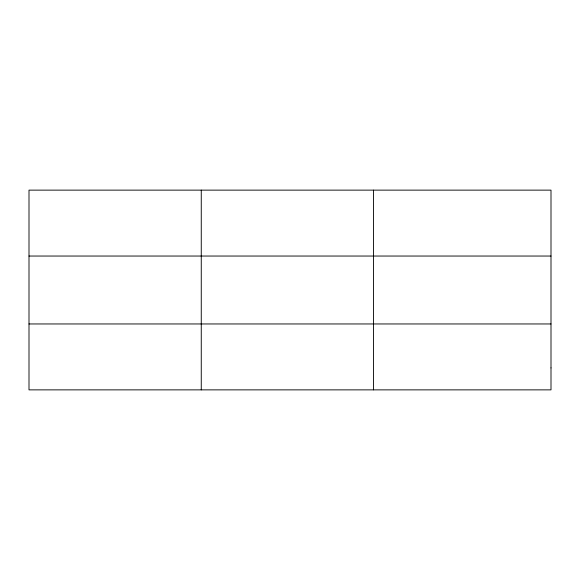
<?xml version="1.0" encoding="UTF-8"?>
<svg xmlns="http://www.w3.org/2000/svg" width="580" height="580" viewBox="0 0 580 580"><rect width="100%" height="100%" fill="white"/><g stroke="black" fill="none" stroke-linecap="round" stroke-linejoin="round"><path stroke-width="0.87" d="M201.26 190.131L201.26 389.869M373.52 190.131L373.52 389.869M29 256.041L551 256.041M29 323.959L551 323.959M551 367.901L551 389.869L29 389.869L29 190.131L551 190.131L551 367.901"/></g></svg>
